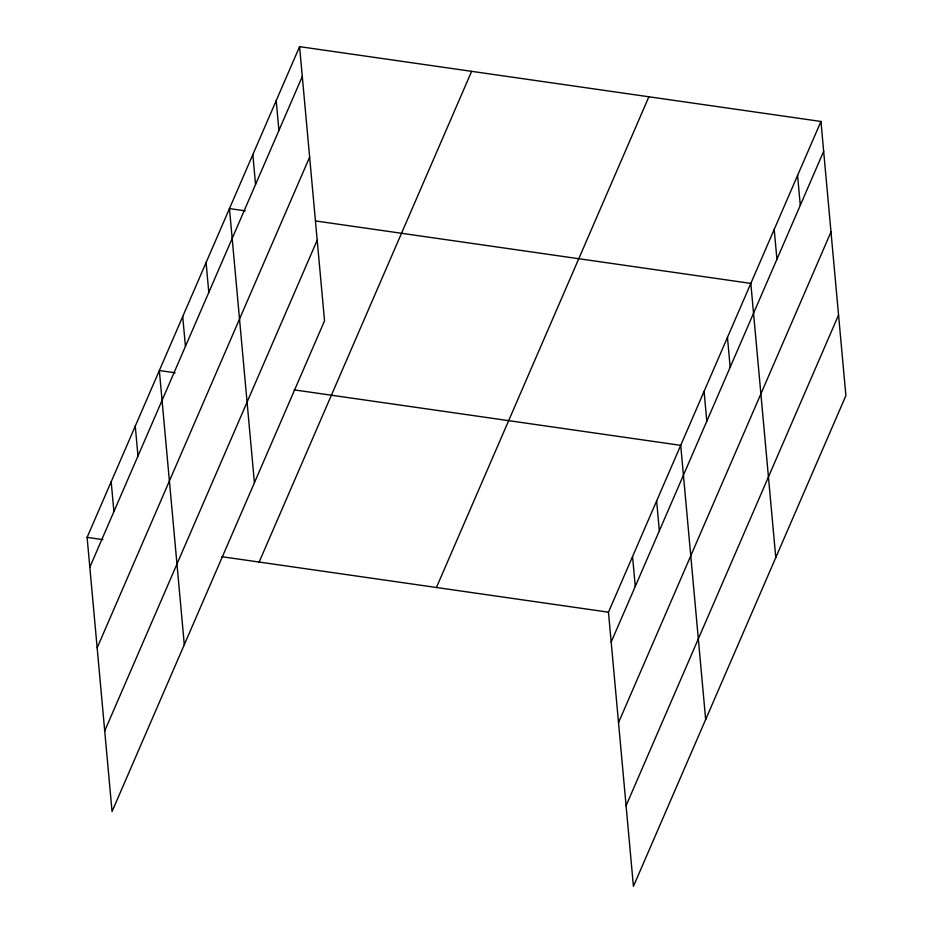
<?xml version="1.0" encoding="UTF-8"?>
<svg xmlns="http://www.w3.org/2000/svg" width="933" height="933" viewBox="0 0 933 933"><rect width="100%" height="100%" fill="white"/><g stroke="black" fill="none" stroke-linecap="round" stroke-linejoin="round"><path stroke-width="1.4" d="M299.575 46.65L324.532 320.812L112.053 811.535L87.107 537.361L299.575 46.65L820.947 121.465L845.893 395.639L633.425 886.35L608.468 612.188L820.947 121.465M89.825 567.217L302.292 76.494M97.16 647.84L309.628 157.129M104.718 730.912L317.197 240.189M259.152 562.063L471.631 71.34M436.422 587.498L648.89 96.775M611.185 642.032L823.664 151.321M618.521 722.655L831 231.944M626.078 805.727L838.557 315.004M245.239 210.846L229.46 208.584L254.417 482.746M315.482 220.934L750.832 283.41L775.778 557.572M175.112 372.792L159.345 370.518L184.302 644.691M294.117 389.866L680.717 445.344L705.663 719.506M87.107 537.361L102.875 539.636M221.879 556.709L608.468 612.188M797.575 175.451L800.292 205.295M774.203 229.425L776.921 259.281M727.46 337.384L730.166 367.229M704.088 391.359L706.794 421.215M656.634 500.951L659.351 530.807M632.551 556.569L635.268 586.414M276.203 100.624L278.92 130.48M252.831 154.61L255.549 184.454M206.088 262.57L208.805 292.414M182.716 316.544L185.434 346.388M135.262 426.136L137.979 455.992M111.19 481.755L113.908 511.599"/></g></svg>
